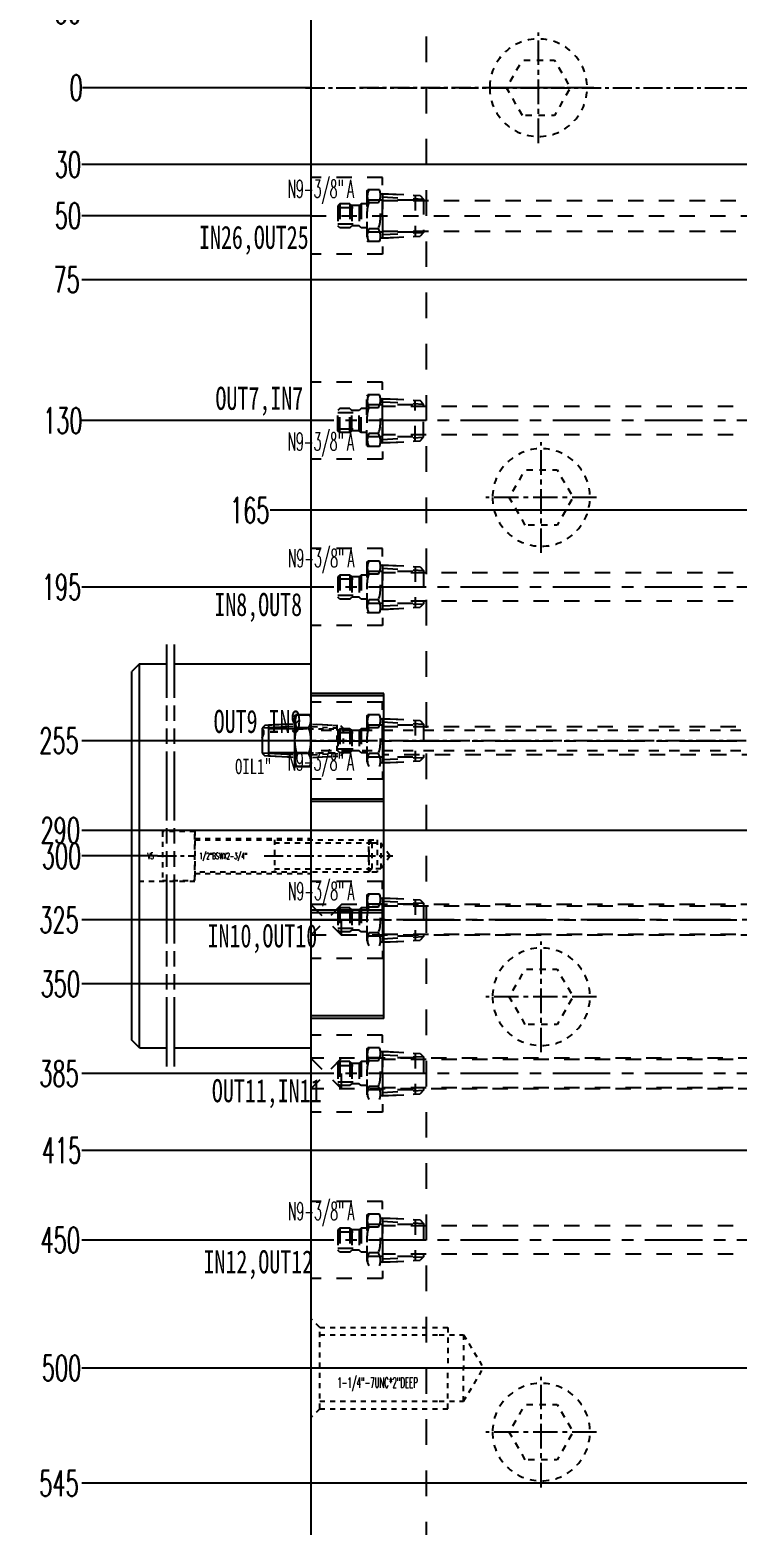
# Model space of a CAD drawing. Extents: x 14103 to 19353, y -3233 to 932.
# Drawn here: x 16545 to 16821, y -397 to 187 of the extents above; entities that cross this region are included whole.
import ezdxf

# ---------------------------------------------------------------- set-up
doc = ezdxf.new("R2010")
doc.units = 0
doc.header["$LTSCALE"] = 20
doc.header["$MEASUREMENT"] = 0
for name, pattern in [('CENTER', [0.6, 0.375, -0.075, 0.075, -0.075]), ('DASHED', [0.2, 0.1, -0.1]), ('HIDDEN', [0.2, 0.1, -0.1]), ('PHANTOM', [0.8, 0.45, -0.05, 0.1, -0.05, 0.1, -0.05])]:
    doc.linetypes.add(name, pattern=pattern)
doc.layers.get('DEFPOINTS').update_dxf_attribs({"linetype": 'CONTINUOUS'})
for name, color, linetype in [('CENTER', 1, 'CENTER'), ('CONTINUOUS', 7, 'CONTINUOUS'), ('DIM', 3, 'CONTINUOUS'), ('HIDDEN', 2, 'HIDDEN'), ('OIL', 7, 'CONTINUOUS'), ('SCREW', 7, 'CONTINUOUS'), ('WATER', 9, 'HIDDEN'), ('water-2', 7, 'CONTINUOUS')]:
    doc.layers.add(name, color=color, linetype=linetype)
doc.styles.add('lxy1', font='txt.shx', dxfattribs={"width": 0.5, "bigfont": 'bigfont.shx'})
doc.styles.add('lxy2', font='txt.shx', dxfattribs={"width": 0.6})
doc.styles.add('LXY4', font='simplex.shx', dxfattribs={"width": 0.7, "height": 6})
doc.styles.get("Standard").update_dxf_attribs({"font": 'txt.shx', "width": 0.5, "bigfont": 'hztxt.shx'})
doc.dimstyles.new('10', dxfattribs={"dimtxt": 10, "dimasz": 5, "dimexe": 2.5, "dimexo": 0, "dimgap": 1, "dimtad": 0, "dimdsep": 46, "dimtxsty": 'lxy2', "dimcen": -3, "dimclrd": 113, "dimclre": 113, "dimclrt": 3, "dimazin": 2, "dimtfac": 1, "dimtofl": 0, "dimtmove": 0, "dimatfit": 3, "dimfxl": 1, "dimtolj": 1, "dimtzin": 0, "dimarcsym": 0})

# ---------------------------------------------------------------- blocks, each defined once
blk = doc.blocks.new('*D97')
at = {"layer": 'DEFPOINTS', "color": 0}
for p in [(16564.92, 864.09), (16654.36, 864.09), (17204.36, 164.09)]:
    blk.add_point(p, dxfattribs=at)
at = {"layer": 'DIM', "color": 113, "lineweight": -2}
blk.add_line((16654.36, 864.09), (16564.92, 864.09), dxfattribs=at)
at = {"layer": 'DIM', "color": 3, "insert": (16556.92, 864.09), "char_height": 10, "attachment_point": 5, "style": 'lxy2'}
blk.add_mtext('\\A1;700', dxfattribs=at)
blk = doc.blocks.new('*D88')
at = {"layer": 'DEFPOINTS', "color": 0}
for p in [(16564.92, 709.09), (16854.36, 709.09), (17204.36, 164.09)]:
    blk.add_point(p, dxfattribs=at)
at = {"layer": 'DIM', "color": 113, "lineweight": -2}
blk.add_line((16854.36, 709.09), (16564.92, 709.09), dxfattribs=at)
at = {"layer": 'DIM', "color": 3, "insert": (16555.92, 709.09), "char_height": 10, "attachment_point": 5, "style": 'lxy2'}
blk.add_mtext('\\A1;545', dxfattribs=at)
blk = doc.blocks.new('*D260')
at = {"layer": 'DEFPOINTS', "color": 0}
for p in [(17204.36, 164.09), (16564.92, -90.91), (16654.36, -90.91)]:
    blk.add_point(p, dxfattribs=at)
at = {"layer": 'DIM', "color": 113, "lineweight": -2}
blk.add_line((16654.36, -90.91), (16564.92, -90.91), dxfattribs=at)
at = {"layer": 'DIM', "color": 3, "insert": (16555.92, -90.91), "char_height": 10, "attachment_point": 5, "style": 'lxy2'}
blk.add_mtext('\\A1;255', dxfattribs=at)
blk = doc.blocks.new('*D259')
at = {"layer": 'DEFPOINTS', "color": 0}
for p in [(17204.36, 164.09), (16564.92, -160.91), (16654.36, -160.91)]:
    blk.add_point(p, dxfattribs=at)
at = {"layer": 'DIM', "color": 113, "lineweight": -2}
blk.add_line((16654.36, -160.91), (16564.92, -160.91), dxfattribs=at)
at = {"layer": 'DIM', "color": 3, "insert": (16555.92, -160.91), "char_height": 10, "attachment_point": 5, "style": 'lxy2'}
blk.add_mtext('\\A1;325', dxfattribs=at)
blk = doc.blocks.new('*D258')
at = {"layer": 'DEFPOINTS', "color": 0}
for p in [(17204.36, 164.09), (16564.92, -135.91), (16594.36, -135.91)]:
    blk.add_point(p, dxfattribs=at)
at = {"layer": 'DIM', "color": 113, "lineweight": -2}
blk.add_line((16594.36, -135.91), (16564.92, -135.91), dxfattribs=at)
at = {"layer": 'DIM', "color": 3, "insert": (16556.92, -135.91), "char_height": 10, "attachment_point": 5, "style": 'lxy2'}
blk.add_mtext('\\A1;300', dxfattribs=at)
blk = doc.blocks.new('*D252')
at = {"layer": 'DEFPOINTS', "color": 0}
for p in [(17204.36, 164.09), (16564.92, -185.91), (16654.36, -185.91)]:
    blk.add_point(p, dxfattribs=at)
at = {"layer": 'DIM', "color": 113, "lineweight": -2}
blk.add_line((16654.36, -185.91), (16564.92, -185.91), dxfattribs=at)
at = {"layer": 'DIM', "color": 3, "insert": (16556.42, -185.91), "char_height": 10, "attachment_point": 5, "style": 'lxy2'}
blk.add_mtext('\\A1;350', dxfattribs=at)
blk = doc.blocks.new('*D251')
at = {"layer": 'DEFPOINTS', "color": 0}
for p in [(17204.36, 164.09), (16564.92, -125.91), (16924.36, -125.91)]:
    blk.add_point(p, dxfattribs=at)
at = {"layer": 'DIM', "color": 113, "lineweight": -2}
blk.add_line((16924.36, -125.91), (16564.92, -125.91), dxfattribs=at)
at = {"layer": 'DIM', "color": 3, "insert": (16556.42, -125.91), "char_height": 10, "attachment_point": 5, "style": 'lxy2'}
blk.add_mtext('\\A1;290', dxfattribs=at)
blk = doc.blocks.new('*D235')
at = {"layer": 'DEFPOINTS', "color": 0}
for p in [(17204.36, 164.09), (16564.92, -220.91), (16661.38, -220.91)]:
    blk.add_point(p, dxfattribs=at)
at = {"layer": 'DIM', "color": 113, "lineweight": -2}
blk.add_line((16661.38, -220.91), (16564.92, -220.91), dxfattribs=at)
at = {"layer": 'DIM', "color": 3, "insert": (16555.92, -220.91), "char_height": 10, "attachment_point": 5, "style": 'lxy2'}
blk.add_mtext('\\A1;385', dxfattribs=at)
blk = doc.blocks.new('*D232')
at = {"layer": 'DEFPOINTS', "color": 0}
for p in [(17204.36, 164.09), (16564.92, -250.91), (16877.93, -250.91)]:
    blk.add_point(p, dxfattribs=at)
at = {"layer": 'DIM', "color": 113, "lineweight": -2}
for p, q in [((16574.92, -250.91), (16564.92, -250.91)), ((16584.92, -250.91), (16574.92, -250.91)), ((16877.93, -250.91), (16584.92, -250.91))]:
    blk.add_line(p, q, dxfattribs=at)
at = {"layer": 'DIM', "color": 3, "insert": (16556.92, -250.91), "char_height": 10, "attachment_point": 5, "style": 'lxy2'}
blk.add_mtext('\\A1;415', dxfattribs=at)
blk = doc.blocks.new('*D238')
at = {"layer": 'DEFPOINTS', "color": 0, "linetype": 'Continuous'}
for p in [(17204.36, 164.09), (16699.36, -535.91), (16699.36, -553.81)]:
    blk.add_point(p, dxfattribs=at)
at = {"layer": 'OIL', "color": 113, "linetype": 'Continuous', "lineweight": -2}
blk.add_line((16699.36, -535.91), (16699.36, -553.81), dxfattribs=at)
at = {"layer": 'OIL', "color": 3, "linetype": 'Continuous', "insert": (16699.36, -562.31), "char_height": 10, "attachment_point": 5, "rotation": 90, "style": 'lxy2'}
blk.add_mtext('\\A1;505', dxfattribs=at)
blk = doc.blocks.new('*D237')
at = {"layer": 'DEFPOINTS', "color": 0, "linetype": 'Continuous'}
for p in [(17204.36, 164.09), (16654.36, -520.91), (16654.36, -553.81)]:
    blk.add_point(p, dxfattribs=at)
at = {"layer": 'OIL', "color": 113, "linetype": 'Continuous', "lineweight": -2}
blk.add_line((16654.36, -520.91), (16654.36, -553.81), dxfattribs=at)
at = {"layer": 'OIL', "color": 3, "linetype": 'Continuous', "insert": (16654.36, -562.31), "char_height": 10, "attachment_point": 5, "rotation": 90, "style": 'lxy2'}
blk.add_mtext('\\A1;550', dxfattribs=at)
blk = doc.blocks.new('*D234')
at = {"layer": 'DEFPOINTS', "color": 0}
for p in [(17204.36, 164.09), (16564.92, -285.91), (16661.38, -285.91)]:
    blk.add_point(p, dxfattribs=at)
at = {"layer": 'DIM', "color": 113, "lineweight": -2}
blk.add_line((16661.38, -285.91), (16564.92, -285.91), dxfattribs=at)
at = {"layer": 'DIM', "color": 3, "insert": (16556.42, -285.91), "char_height": 10, "attachment_point": 5, "style": 'lxy2'}
blk.add_mtext('\\A1;450', dxfattribs=at)
blk = doc.blocks.new('*D233')
at = {"layer": 'DEFPOINTS', "color": 0}
for p in [(17204.36, 164.09), (16564.92, -535.91), (16669.36, -535.91)]:
    blk.add_point(p, dxfattribs=at)
at = {"layer": 'DIM', "color": 113, "lineweight": -2}
blk.add_line((16669.36, -535.91), (16564.92, -535.91), dxfattribs=at)
at = {"layer": 'DIM', "color": 3, "insert": (16556.92, -535.91), "char_height": 10, "attachment_point": 5, "style": 'lxy2'}
blk.add_mtext('\\A1;700', dxfattribs=at)
blk = doc.blocks.new('*D229')
at = {"layer": 'DEFPOINTS', "color": 0}
for p in [(17204.36, 164.09), (16564.92, -335.91), (16899.36, -335.91)]:
    blk.add_point(p, dxfattribs=at)
at = {"layer": 'DIM', "color": 113, "lineweight": -2}
blk.add_line((16899.36, -335.91), (16564.92, -335.91), dxfattribs=at)
at = {"layer": 'DIM', "color": 3, "insert": (16556.92, -335.91), "char_height": 10, "attachment_point": 5, "style": 'lxy2'}
blk.add_mtext('\\A1;500', dxfattribs=at)
blk = doc.blocks.new('*D228')
at = {"layer": 'DEFPOINTS', "color": 0}
for p in [(17204.36, 164.09), (16564.92, -380.91), (16854.36, -380.91)]:
    blk.add_point(p, dxfattribs=at)
at = {"layer": 'DIM', "color": 113, "lineweight": -2}
blk.add_line((16854.36, -380.91), (16564.92, -380.91), dxfattribs=at)
at = {"layer": 'DIM', "color": 3, "insert": (16555.92, -380.91), "char_height": 10, "attachment_point": 5, "style": 'lxy2'}
blk.add_mtext('\\A1;545', dxfattribs=at)
blk = doc.blocks.new('AC_LXY_BLK12')
at = {"layer": 'SCREW', "color": 1, "linetype": 'CENTER'}
for p, q in [((0, 17), (0, -17)), ((17, 0), (-17, 0))]:
    blk.add_line(p, q, dxfattribs=at)
at = {"layer": 'SCREW', "color": 2, "linetype": 'HIDDEN', "flags": 128}
blk.add_lwpolyline([(-4.91, 8.5), (-9.81, 0), (-4.91, -8.5), (4.91, -8.5), (9.81, 0), (4.91, 8.5)], close=True, dxfattribs=at)
at = {"layer": 'SCREW', "color": 2, "linetype": 'HIDDEN'}
blk.add_circle((0, 0), 15, dxfattribs=at)
blk = doc.blocks.new('*D283')
at = {"layer": 'DEFPOINTS', "color": 0}
for p in [(16638.46, 329.09), (16877.93, 329.09), (17204.36, 164.09)]:
    blk.add_point(p, dxfattribs=at)
at = {"layer": 'DIM', "color": 113, "lineweight": -2}
blk.add_line((16877.93, 329.09), (16638.46, 329.09), dxfattribs=at)
at = {"layer": 'DIM', "color": 3, "insert": (16630.46, 329.09), "char_height": 10, "attachment_point": 5, "style": 'lxy2'}
blk.add_mtext('\\A1;165', dxfattribs=at)
blk = doc.blocks.new('*D101')
at = {"layer": 'DEFPOINTS', "color": 0}
for p in [(16564.92, 359.09), (16661.38, 359.09), (17204.36, 164.09)]:
    blk.add_point(p, dxfattribs=at)
at = {"layer": 'DIM', "color": 113, "lineweight": -2}
blk.add_line((16661.38, 359.09), (16564.92, 359.09), dxfattribs=at)
at = {"layer": 'DIM', "color": 3, "insert": (16556.92, 359.09), "char_height": 10, "attachment_point": 5, "style": 'lxy2'}
blk.add_mtext('\\A1;195', dxfattribs=at)
blk = doc.blocks.new('*D100')
at = {"layer": 'DEFPOINTS', "color": 0}
for p in [(16564.92, 419.09), (16654.36, 419.09), (17204.36, 164.09)]:
    blk.add_point(p, dxfattribs=at)
at = {"layer": 'DIM', "color": 113, "lineweight": -2}
blk.add_line((16654.36, 419.09), (16564.92, 419.09), dxfattribs=at)
at = {"layer": 'DIM', "color": 3, "insert": (16555.92, 419.09), "char_height": 10, "attachment_point": 5, "style": 'lxy2'}
blk.add_mtext('\\A1;255', dxfattribs=at)
blk = doc.blocks.new('*D99')
at = {"layer": 'DEFPOINTS', "color": 0}
for p in [(16564.92, 489.09), (16654.36, 489.09), (17204.36, 164.09)]:
    blk.add_point(p, dxfattribs=at)
at = {"layer": 'DIM', "color": 113, "lineweight": -2}
blk.add_line((16654.36, 489.09), (16564.92, 489.09), dxfattribs=at)
at = {"layer": 'DIM', "color": 3, "insert": (16555.92, 489.09), "char_height": 10, "attachment_point": 5, "style": 'lxy2'}
blk.add_mtext('\\A1;325', dxfattribs=at)
blk = doc.blocks.new('*D98')
at = {"layer": 'DEFPOINTS', "color": 0}
for p in [(16564.92, 549.09), (16661.38, 549.09), (17204.36, 164.09)]:
    blk.add_point(p, dxfattribs=at)
at = {"layer": 'DIM', "color": 113, "lineweight": -2}
blk.add_line((16661.38, 549.09), (16564.92, 549.09), dxfattribs=at)
at = {"layer": 'DIM', "color": 3, "insert": (16555.92, 549.09), "char_height": 10, "attachment_point": 5, "style": 'lxy2'}
blk.add_mtext('\\A1;385', dxfattribs=at)
blk = doc.blocks.new('*D96')
at = {"layer": 'DEFPOINTS', "color": 0}
for p in [(16564.92, 614.09), (16661.38, 614.09), (17204.36, 164.09)]:
    blk.add_point(p, dxfattribs=at)
at = {"layer": 'DIM', "color": 113, "lineweight": -2}
blk.add_line((16661.38, 614.09), (16564.92, 614.09), dxfattribs=at)
at = {"layer": 'DIM', "color": 3, "insert": (16556.42, 614.09), "char_height": 10, "attachment_point": 5, "style": 'lxy2'}
blk.add_mtext('\\A1;450', dxfattribs=at)
blk = doc.blocks.new('*D95')
at = {"layer": 'DEFPOINTS', "color": 0}
for p in [(16564.92, 464.09), (16596.36, 464.09), (17204.36, 164.09)]:
    blk.add_point(p, dxfattribs=at)
at = {"layer": 'DIM', "color": 113, "lineweight": -2}
blk.add_line((16596.36, 464.09), (16564.92, 464.09), dxfattribs=at)
at = {"layer": 'DIM', "color": 3, "insert": (16556.92, 464.09), "char_height": 10, "attachment_point": 5, "style": 'lxy2'}
blk.add_mtext('\\A1;300', dxfattribs=at)
blk = doc.blocks.new('*D94')
at = {"layer": 'DEFPOINTS', "color": 0}
for p in [(16564.92, 579.09), (16877.93, 579.09), (17204.36, 164.09)]:
    blk.add_point(p, dxfattribs=at)
at = {"layer": 'DIM', "color": 113, "lineweight": -2}
for p, q in [((16574.92, 579.09), (16564.92, 579.09)), ((16584.92, 579.09), (16574.92, 579.09)), ((16877.93, 579.09), (16584.92, 579.09))]:
    blk.add_line(p, q, dxfattribs=at)
at = {"layer": 'DIM', "color": 3, "insert": (16556.92, 579.09), "char_height": 10, "attachment_point": 5, "style": 'lxy2'}
blk.add_mtext('\\A1;415', dxfattribs=at)
blk = doc.blocks.new('*D89')
at = {"layer": 'DEFPOINTS', "color": 0}
for p in [(16564.92, 664.09), (16900.36, 664.09), (17204.36, 164.09)]:
    blk.add_point(p, dxfattribs=at)
at = {"layer": 'DIM', "color": 113, "lineweight": -2}
blk.add_line((16900.36, 664.09), (16564.92, 664.09), dxfattribs=at)
at = {"layer": 'DIM', "color": 3, "insert": (16556.92, 664.09), "char_height": 10, "attachment_point": 5, "style": 'lxy2'}
blk.add_mtext('\\A1;500', dxfattribs=at)
blk = doc.blocks.new('*D87')
at = {"layer": 'DEFPOINTS', "color": 0}
for p in [(16564.92, 454.09), (16924.36, 454.09), (17204.36, 164.09)]:
    blk.add_point(p, dxfattribs=at)
at = {"layer": 'DIM', "color": 113, "lineweight": -2}
blk.add_line((16924.36, 454.09), (16564.92, 454.09), dxfattribs=at)
at = {"layer": 'DIM', "color": 3, "insert": (16556.42, 454.09), "char_height": 10, "attachment_point": 5, "style": 'lxy2'}
blk.add_mtext('\\A1;290', dxfattribs=at)
blk = doc.blocks.new('*D263')
at = {"layer": 'DEFPOINTS', "color": 0}
for p in [(16565.17, 164.09), (16654.36, 164.09), (17204.36, 164.09)]:
    blk.add_point(p, dxfattribs=at)
at = {"layer": 'DIM', "color": 113, "lineweight": -2}
blk.add_line((16654.36, 164.09), (16565.17, 164.09), dxfattribs=at)
at = {"layer": 'DIM', "color": 3, "insert": (16562.67, 164.09), "char_height": 10, "attachment_point": 5, "style": 'lxy2'}
blk.add_mtext('\\A1;0', dxfattribs=at)
blk = doc.blocks.new('*D257')
at = {"layer": 'DEFPOINTS', "color": 0}
for p in [(17204.36, 164.09), (16564.92, 134.09), (16854.36, 134.09)]:
    blk.add_point(p, dxfattribs=at)
at = {"layer": 'DIM', "color": 113, "lineweight": -2}
blk.add_line((16854.36, 134.09), (16564.92, 134.09), dxfattribs=at)
at = {"layer": 'DIM', "color": 3, "insert": (16559.42, 134.09), "char_height": 10, "attachment_point": 5, "style": 'lxy2'}
blk.add_mtext('\\A1;30', dxfattribs=at)
blk = doc.blocks.new('*D256')
at = {"layer": 'DEFPOINTS', "color": 0}
for p in [(16564.92, 194.09), (16854.36, 194.09), (17204.36, 164.09)]:
    blk.add_point(p, dxfattribs=at)
at = {"layer": 'DIM', "color": 113, "lineweight": -2}
blk.add_line((16854.36, 194.09), (16564.92, 194.09), dxfattribs=at)
at = {"layer": 'DIM', "color": 3, "insert": (16559.42, 194.09), "char_height": 10, "attachment_point": 5, "style": 'lxy2'}
blk.add_mtext('\\A1;30', dxfattribs=at)
blk = doc.blocks.new('*D255')
at = {"layer": 'DEFPOINTS', "color": 0}
for p in [(17204.36, 164.09), (16564.92, 89.09), (16899.36, 89.09)]:
    blk.add_point(p, dxfattribs=at)
at = {"layer": 'DIM', "color": 113, "lineweight": -2}
blk.add_line((16899.36, 89.09), (16564.92, 89.09), dxfattribs=at)
at = {"layer": 'DIM', "color": 3, "insert": (16558.92, 89.09), "char_height": 10, "attachment_point": 5, "style": 'lxy2'}
blk.add_mtext('\\A1;75', dxfattribs=at)
blk = doc.blocks.new('*D254')
at = {"layer": 'DEFPOINTS', "color": 0}
for p in [(17204.36, 164.09), (16564.92, 114.09), (16654.36, 114.09)]:
    blk.add_point(p, dxfattribs=at)
at = {"layer": 'DIM', "color": 113, "lineweight": -2}
blk.add_line((16654.36, 114.09), (16564.92, 114.09), dxfattribs=at)
at = {"layer": 'DIM', "color": 3, "insert": (16559.42, 114.09), "char_height": 10, "attachment_point": 5, "style": 'lxy2'}
blk.add_mtext('\\A1;50', dxfattribs=at)
blk = doc.blocks.new('*D253')
at = {"layer": 'DEFPOINTS', "color": 0}
for p in [(16564.92, 214.09), (16654.36, 214.09), (17204.36, 164.09)]:
    blk.add_point(p, dxfattribs=at)
at = {"layer": 'DIM', "color": 113, "lineweight": -2}
blk.add_line((16654.36, 214.09), (16564.92, 214.09), dxfattribs=at)
at = {"layer": 'DIM', "color": 3, "insert": (16559.42, 214.09), "char_height": 10, "attachment_point": 5, "style": 'lxy2'}
blk.add_mtext('\\A1;50', dxfattribs=at)
blk = doc.blocks.new('*D102')
at = {"layer": 'DEFPOINTS', "color": 0}
for p in [(16564.92, 294.09), (16661.38, 294.09), (17204.36, 164.09)]:
    blk.add_point(p, dxfattribs=at)
at = {"layer": 'DIM', "color": 113, "lineweight": -2}
blk.add_line((16661.38, 294.09), (16564.92, 294.09), dxfattribs=at)
at = {"layer": 'DIM', "color": 3, "insert": (16557.42, 294.09), "char_height": 10, "attachment_point": 5, "style": 'lxy2'}
blk.add_mtext('\\A1;130', dxfattribs=at)
blk = doc.blocks.new('*D90')
at = {"layer": 'DEFPOINTS', "color": 0}
for p in [(16564.92, 239.09), (16899.36, 239.09), (17204.36, 164.09)]:
    blk.add_point(p, dxfattribs=at)
at = {"layer": 'DIM', "color": 113, "lineweight": -2}
blk.add_line((16899.36, 239.09), (16564.92, 239.09), dxfattribs=at)
at = {"layer": 'DIM', "color": 3, "insert": (16558.92, 239.09), "char_height": 10, "attachment_point": 5, "style": 'lxy2'}
blk.add_mtext('\\A1;75', dxfattribs=at)
blk = doc.blocks.new('*D284')
at = {"layer": 'DEFPOINTS', "color": 0}
for p in [(17204.36, 164.09), (16638.46, -0.91), (16877.93, -0.91)]:
    blk.add_point(p, dxfattribs=at)
at = {"layer": 'DIM', "color": 113, "lineweight": -2}
blk.add_line((16877.93, -0.91), (16638.46, -0.91), dxfattribs=at)
at = {"layer": 'DIM', "color": 3, "insert": (16630.46, -0.91), "char_height": 10, "attachment_point": 5, "style": 'lxy2'}
blk.add_mtext('\\A1;165', dxfattribs=at)
blk = doc.blocks.new('*D262')
at = {"layer": 'DEFPOINTS', "color": 0}
for p in [(17204.36, 164.09), (16564.92, 34.09), (16661.38, 34.09)]:
    blk.add_point(p, dxfattribs=at)
at = {"layer": 'DIM', "color": 113, "lineweight": -2}
blk.add_line((16661.38, 34.09), (16564.92, 34.09), dxfattribs=at)
at = {"layer": 'DIM', "color": 3, "insert": (16557.42, 34.09), "char_height": 10, "attachment_point": 5, "style": 'lxy2'}
blk.add_mtext('\\A1;130', dxfattribs=at)
blk = doc.blocks.new('*D261')
at = {"layer": 'DEFPOINTS', "color": 0}
for p in [(17204.36, 164.09), (16564.92, -30.91), (16661.38, -30.91)]:
    blk.add_point(p, dxfattribs=at)
at = {"layer": 'DIM', "color": 113, "lineweight": -2}
blk.add_line((16661.38, -30.91), (16564.92, -30.91), dxfattribs=at)
at = {"layer": 'DIM', "color": 3, "insert": (16556.92, -30.91), "char_height": 10, "attachment_point": 5, "style": 'lxy2'}
blk.add_mtext('\\A1;195', dxfattribs=at)

msp = doc.modelspace()

# ---------------------------------------------------------------- linework, layer by layer
at = {"layer": 'CENTER'}
for p, q in [((16652.296, 164.09), (17756.429, 164.09)), ((16764.87, 164.09), (16673.029, 164.09))]:
    msp.add_line(p, q, dxfattribs=at)
at = {"layer": 'CONTINUOUS'}
for p, q in [((16654.363, 864.09), (16654.363, -520.91)), ((16587.363, -60.91), (16584.363, -63.91)), ((16584.363, -207.91), (16584.363, -63.91)), ((16587.363, -60.91), (16598.041, -60.91)), ((16587.363, -210.91), (16587.363, -60.91)), ((16601.041, -60.91), (16654.363, -60.91)), ((16682.813, -72.41), (16654.363, -72.41)), ((16682.813, -73.41), (16654.363, -73.41)), ((16682.813, -199.41), (16682.813, -72.41)), ((16682.813, -113.685), (16654.363, -113.685)), ((16682.813, -114.685), (16654.363, -114.685)), ((16682.813, -157.135), (16654.363, -157.135)), ((16682.813, -158.135), (16654.363, -158.135)), ((16682.813, -198.41), (16654.363, -198.41)), ((16682.813, -199.41), (16654.363, -199.41)), ((16587.363, -210.91), (16584.363, -207.91)), ((16587.363, -210.91), (16598.041, -210.91)), ((16601.041, -210.91), (16654.363, -210.91))]:
    msp.add_line(p, q, dxfattribs=at)
at = {"layer": 'CONTINUOUS', "color": 2, "linetype": 'PHANTOM', "ltscale": 3}
for p, q in [((16598.041, -218.103), (16598.041, -53.399)), ((16601.041, -218.103), (16601.041, -53.399))]:
    msp.add_line(p, q, dxfattribs=at)
at = {"layer": 'HIDDEN', "ltscale": 5}
msp.add_line((16699.363, 864.09), (16699.363, -535.91), dxfattribs=at)
at = {"layer": 'OIL', "color": 4, "linetype": 'ByBlock'}
for p, q in [((16647.974, -81.225), (16648.37, -80.828)), ((16647.974, -81.225), (16647.974, -100.595)), ((16653.966, -80.828), (16648.37, -80.828)), ((16648.37, -80.828), (16653.966, -80.828)), ((16654.363, -81.225), (16653.966, -80.828)), ((16654.363, -81.225), (16654.363, -100.595)), ((16636.377, -84.986), (16635.378, -86.038)), ((16647.431, -85.408), (16635.378, -86.04)), ((16635.378, -86.038), (16635.378, -95.781)), ((16647.378, -84.409), (16636.377, -84.986)), ((16645.588, -84.48), (16637.853, -84.886)), ((16637.853, -84.886), (16637.853, -96.934)), ((16653.019, -86.214), (16637.853, -86.214)), ((16653.569, -85.869), (16648.767, -85.869)), ((16647.431, -96.411), (16635.378, -95.78)), ((16635.378, -95.781), (16636.377, -96.833)), ((16647.378, -97.41), (16636.377, -96.833)), ((16653.019, -95.606), (16637.853, -95.606)), ((16645.588, -97.339), (16637.853, -96.934)), ((16653.569, -95.951), (16648.767, -95.951)), ((16647.974, -100.595), (16648.37, -100.992)), ((16653.966, -100.992), (16648.37, -100.992)), ((16648.37, -100.992), (16653.966, -100.992)), ((16654.363, -100.595), (16653.966, -100.992))]:
    msp.add_line(p, q, dxfattribs=at)
at = {"layer": 'OIL', "color": 4, "linetype": 'DASHED'}
for p, q in [((16649.317, -86.214), (16664.483, -86.214)), ((16654.906, -85.408), (16666.958, -86.04)), ((16654.958, -84.409), (16665.959, -84.986)), ((16656.749, -84.48), (16664.483, -84.886)), ((16664.483, -84.886), (16664.483, -96.934)), ((16665.959, -84.986), (16666.958, -86.038)), ((16666.958, -86.038), (16666.958, -95.781)), ((16649.317, -95.606), (16664.483, -95.606)), ((16654.906, -96.411), (16666.958, -95.78)), ((16654.958, -97.41), (16665.959, -96.833)), ((16656.749, -97.339), (16664.483, -96.934)), ((16666.958, -95.781), (16665.959, -96.833))]:
    msp.add_line(p, q, dxfattribs=at)
at = {"layer": 'OIL', "color": 4, "linetype": 'DASHED', "ltscale": 2}
for p, q in [((17062.363, -86.91), (16654.363, -86.91)), ((17062.363, -94.91), (16654.363, -94.91))]:
    msp.add_line(p, q, dxfattribs=at)
at = {"layer": 'OIL', "color": 1, "linetype": 'CENTER'}
msp.add_line((17064.442, -90.91), (16626.363, -90.91), dxfattribs=at)
at = {"layer": 'OIL', "color": 4, "linetype": 'ByBlock'}
for centre, radius, start, end in [((16653.838, -83.348), 5.663, 153.569873, 206.430127), ((16648.679, -82.948), 5.696, 329.14697, 21.849855), ((16664.378, -90.91), 16.404, 162.103449, 197.896551), ((16637.958, -90.91), 16.404, 342.103449, 17.896551), ((16653.838, -98.471), 5.663, 153.569873, 206.430127), ((16648.679, -98.872), 5.696, 338.150145, 30.85303)]:
    msp.add_arc(centre, radius, start, end, dxfattribs=at)
at = {"layer": 'SCREW', "color": 2, "linetype": 'HIDDEN'}
for p, q in [((16609.063, -129.06), (16654.363, -129.06)), ((16640.113, -129.56), (16640.113, -142.26)), ((16640.113, -130.83), (16678.213, -130.83)), ((16676.943, -129.56), (16676.943, -142.26)), ((16681.713, -130.83), (16681.713, -140.99)), ((16609.063, -142.76), (16654.363, -142.76)), ((16640.113, -140.99), (16678.213, -140.99)), ((16657.863, -320.034), (16654.363, -316.534)), ((16657.863, -351.784), (16657.863, -320.034)), ((16657.863, -322.934), (16704.466, -322.934)), ((16714.053, -322.934), (16714.053, -335.909)), ((16714.053, -348.884), (16714.053, -335.909)), ((16657.863, -348.884), (16704.466, -348.884)), ((16657.863, -351.784), (16654.363, -355.284))]:
    msp.add_line(p, q, dxfattribs=at)
at = {"layer": 'SCREW', "color": 1, "linetype": 'CENTER'}
for p, q in [((16594.363, -135.91), (16609.063, -135.91)), ((16636.063, -135.91), (16686.379, -135.91)), ((16725.316, -335.909), (16648.029, -335.909))]:
    msp.add_line(p, q, dxfattribs=at)
at = {"layer": 'SCREW', "color": 2, "linetype": 'HIDDEN'}
for points in [[(16587.363, -125.885), (16609.063, -125.885), (16609.063, -145.935), (16587.363, -145.935)], [(16609.063, -126.385), (16596.363, -126.385), (16596.363, -145.435), (16609.063, -145.435), (16609.063, -126.385)], [(16609.063, -129.56), (16676.943, -129.56), (16678.213, -130.83), (16678.213, -140.99), (16676.943, -142.26), (16609.063, -142.26)], [(16676.943, -129.56), (16680.213, -129.56), (16680.213, -142.26), (16676.943, -142.26), (16676.943, -129.56)], [(16678.213, -130.83), (16681.713, -130.83), (16685.379, -135.91), (16681.713, -140.99), (16678.213, -140.99)], [(16657.858, -320.029), (16707.863, -320.029), (16707.863, -335.909)], [(16704.466, -322.934), (16714.053, -322.934), (16721.772, -335.909)], [(16657.858, -351.789), (16707.863, -351.789), (16707.863, -335.909)], [(16704.466, -348.884), (16714.053, -348.884), (16721.772, -335.909)]]:
    msp.add_lwpolyline(points, dxfattribs=at)
at = {"layer": 'WATER', "color": 11, "linetype": 'HIDDEN', "ltscale": 3}
for p, q in [((16682.363, 49.09), (16654.363, 49.09)), ((16682.363, 34.09), (16682.363, 49.09)), ((16676.196, 43.775), (16676.593, 44.172)), ((16676.196, 24.405), (16676.196, 43.775)), ((16681.172, 44.172), (16676.593, 44.172)), ((16681.548, 42.663), (16684.75, 42.663)), ((16682.293, 41.426), (16698.363, 40.584)), ((16682.363, 42.757), (16697.031, 41.989)), ((16682.363, 25.518), (16682.363, 42.663)), ((16684.75, 42.663), (16695.063, 42.122)), ((16695.063, 26.058), (16695.063, 42.122)), ((16698.363, 40.585), (16697.031, 41.989)), ((16665.663, 38.789), (16664.9, 38.026)), ((16664.9, 30.154), (16664.9, 38.026)), ((16665.663, 29.391), (16665.663, 38.789)), ((16669.626, 38.789), (16665.663, 38.789)), ((16669.626, 29.391), (16669.626, 38.789)), ((16669.626, 38.789), (16670.389, 38.026)), ((16673.272, 38.053), (16670.389, 38.053)), ((16670.389, 30.154), (16670.389, 38.026)), ((16674.035, 38.789), (16673.272, 38.026)), ((16673.272, 30.154), (16673.272, 38.026)), ((16674.035, 29.391), (16674.035, 38.789)), ((16676.196, 38.789), (16674.035, 38.789)), ((16676.196, 40.351), (16695.063, 40.351)), ((16680.775, 39.131), (16676.99, 39.131)), ((16698.363, 27.595), (16698.363, 40.585)), ((16665.663, 29.391), (16664.9, 30.154)), ((16669.626, 29.391), (16665.663, 29.391)), ((16669.626, 29.391), (16670.389, 30.154)), ((16673.272, 30.128), (16670.389, 30.128)), ((16674.035, 29.391), (16673.272, 30.154)), ((16676.196, 29.391), (16674.035, 29.391)), ((16682.363, 34.09), (16682.363, 19.09)), ((16676.196, 27.829), (16695.063, 27.829)), ((16676.196, 24.405), (16676.593, 24.008)), ((16681.172, 24.008), (16676.593, 24.008)), ((16680.775, 29.049), (16676.99, 29.049)), ((16681.548, 25.518), (16684.75, 25.518)), ((16682.293, 26.755), (16698.363, 27.597)), ((16682.363, 25.423), (16697.031, 26.192)), ((16684.75, 25.518), (16695.063, 26.058)), ((16697.031, 26.192), (16698.363, 27.595)), ((16682.363, 19.09), (16654.363, 19.09)), ((16682.363, -75.91), (16654.363, -75.91)), ((16682.363, -75.91), (16654.363, -75.91)), ((16676.196, -81.225), (16676.593, -80.828)), ((16676.196, -81.225), (16676.196, -100.595)), ((16681.172, -80.828), (16676.593, -80.828)), ((16682.363, -90.91), (16682.363, -75.91)), ((16665.663, -86.211), (16664.9, -86.974)), ((16664.9, -86.974), (16664.9, -94.846)), ((16669.626, -86.211), (16665.663, -86.211)), ((16665.663, -86.211), (16665.663, -95.609)), ((16669.626, -86.211), (16670.389, -86.974)), ((16669.626, -86.211), (16669.626, -95.609)), ((16673.272, -86.947), (16670.389, -86.947)), ((16670.389, -86.974), (16670.389, -94.846)), ((16674.035, -86.211), (16673.272, -86.974)), ((16673.272, -86.974), (16673.272, -94.846)), ((16676.196, -86.211), (16674.035, -86.211)), ((16674.035, -86.211), (16674.035, -95.609)), ((16676.196, -84.649), (16695.063, -84.649)), ((16680.775, -85.869), (16676.99, -85.869)), ((16681.548, -82.337), (16684.75, -82.337)), ((16682.293, -83.574), (16698.363, -84.416)), ((16682.363, -82.243), (16697.031, -83.011)), ((16682.363, -82.337), (16682.363, -99.482)), ((16684.75, -82.337), (16695.063, -82.878)), ((16695.063, -82.878), (16695.063, -98.942)), ((16697.031, -83.011), (16698.363, -84.415)), ((16698.363, -84.415), (16698.363, -97.405)), ((16682.363, -90.91), (16682.363, -105.91)), ((16665.663, -95.609), (16664.9, -94.846)), ((16669.626, -95.609), (16665.663, -95.609)), ((16669.626, -95.609), (16670.389, -94.846)), ((16673.272, -94.872), (16670.389, -94.872)), ((16674.035, -95.609), (16673.272, -94.846)), ((16676.196, -95.609), (16674.035, -95.609)), ((16676.196, -97.171), (16695.063, -97.171)), ((16680.775, -95.951), (16676.99, -95.951)), ((16682.293, -98.245), (16698.363, -97.403)), ((16682.363, -99.577), (16697.031, -98.808)), ((16684.75, -99.482), (16695.063, -98.942)), ((16698.363, -97.405), (16697.031, -98.808)), ((16681.548, -99.482), (16684.75, -99.482)), ((16682.363, -105.91), (16654.363, -105.91)), ((16682.363, -205.91), (16654.363, -205.91)), ((16682.363, -220.91), (16682.363, -205.91)), ((16676.196, -211.225), (16676.593, -210.828)), ((16676.196, -211.225), (16676.196, -230.595)), ((16676.196, -214.649), (16695.063, -214.649)), ((16681.172, -210.828), (16676.593, -210.828)), ((16680.775, -215.869), (16676.99, -215.869)), ((16681.548, -212.337), (16684.75, -212.337)), ((16682.293, -213.574), (16698.363, -214.416)), ((16682.363, -212.243), (16697.031, -213.011)), ((16682.363, -212.337), (16682.363, -229.482)), ((16684.75, -212.337), (16695.063, -212.878)), ((16695.063, -212.878), (16695.063, -228.942)), ((16697.031, -213.011), (16698.363, -214.415)), ((16698.363, -214.415), (16698.363, -227.405)), ((16665.663, -216.211), (16664.9, -216.974)), ((16664.9, -216.974), (16664.9, -224.846)), ((16669.626, -216.211), (16665.663, -216.211)), ((16665.663, -216.211), (16665.663, -225.609)), ((16669.626, -216.211), (16670.389, -216.974)), ((16669.626, -216.211), (16669.626, -225.609)), ((16673.272, -216.947), (16670.389, -216.947)), ((16670.389, -216.974), (16670.389, -224.846)), ((16674.035, -216.211), (16673.272, -216.974)), ((16673.272, -216.974), (16673.272, -224.846)), ((16676.196, -216.211), (16674.035, -216.211)), ((16674.035, -216.211), (16674.035, -225.609)), ((16682.363, -220.91), (16682.363, -235.91)), ((16665.663, -225.609), (16664.9, -224.846)), ((16669.626, -225.609), (16665.663, -225.609)), ((16669.626, -225.609), (16670.389, -224.846)), ((16673.272, -224.872), (16670.389, -224.872)), ((16674.035, -225.609), (16673.272, -224.846)), ((16676.196, -225.609), (16674.035, -225.609)), ((16676.196, -227.171), (16695.063, -227.171)), ((16680.775, -225.951), (16676.99, -225.951)), ((16682.293, -228.245), (16698.363, -227.403)), ((16698.363, -227.405), (16697.031, -228.808)), ((16681.548, -229.482), (16684.75, -229.482)), ((16682.363, -229.577), (16697.031, -228.808)), ((16684.75, -229.482), (16695.063, -228.942)), ((16682.363, -235.91), (16654.363, -235.91))]:
    msp.add_line(p, q, dxfattribs=at)
at = {"layer": 'WATER', "linetype": 'HIDDEN', "ltscale": 3}
for p, q in [((16879.363, 39.65), (16682.363, 39.65)), ((16879.363, 28.53), (16682.363, 28.53)), ((16879.363, -25.35), (16682.363, -25.35)), ((16879.363, -36.47), (16682.363, -36.47)), ((16682.363, -85.35), (16998.697, -85.35)), ((16864.788, -96.47), (16682.363, -96.47)), ((16682.363, -155.35), (16996.046, -155.35)), ((16682.363, -166.47), (16998.697, -166.47)), ((16879.363, -215.35), (16682.363, -215.35)), ((16879.363, -226.47), (16682.363, -226.47)), ((16879.363, -280.35), (16682.363, -280.35)), ((16879.363, -291.47), (16682.363, -291.47))]:
    msp.add_line(p, q, dxfattribs=at)
at = {"layer": 'WATER', "color": 1, "linetype": 'CENTER', "ltscale": 3}
for p, q in [((16879.363, 34.09), (16661.377, 34.09)), ((16879.363, -30.91), (16661.377, -30.91)), ((16654.363, -90.91), (16998.697, -90.91)), ((16654.363, -160.91), (16998.697, -160.91)), ((16879.363, -220.91), (16661.377, -220.91)), ((16879.363, -285.91), (16661.377, -285.91))]:
    msp.add_line(p, q, dxfattribs=at)
at = {"layer": 'WATER', "color": 114, "linetype": 'HIDDEN', "ltscale": 3}
for p, q in [((16682.363, -15.91), (16654.363, -15.91)), ((16682.363, -30.91), (16682.363, -15.91)), ((16676.196, -21.225), (16676.593, -20.828)), ((16676.196, -21.225), (16676.196, -40.595)), ((16681.172, -20.828), (16676.593, -20.828)), ((16681.548, -22.337), (16684.75, -22.337)), ((16682.363, -22.243), (16697.031, -23.011)), ((16682.363, -22.337), (16682.363, -39.482)), ((16684.75, -22.337), (16695.063, -22.878)), ((16695.063, -22.878), (16695.063, -38.942)), ((16697.031, -23.011), (16698.363, -24.415)), ((16665.663, -26.211), (16664.9, -26.974)), ((16664.9, -26.974), (16664.9, -34.846)), ((16669.626, -26.211), (16665.663, -26.211)), ((16665.663, -26.211), (16665.663, -35.609)), ((16669.626, -26.211), (16670.389, -26.974)), ((16669.626, -26.211), (16669.626, -35.609)), ((16673.272, -26.947), (16670.389, -26.947)), ((16670.389, -26.974), (16670.389, -34.846)), ((16674.035, -26.211), (16673.272, -26.974)), ((16673.272, -26.974), (16673.272, -34.846)), ((16676.196, -26.211), (16674.035, -26.211)), ((16674.035, -26.211), (16674.035, -35.609)), ((16676.196, -24.649), (16695.063, -24.649)), ((16680.775, -25.869), (16676.99, -25.869)), ((16682.293, -23.574), (16698.363, -24.416)), ((16698.363, -24.415), (16698.363, -37.405)), ((16665.663, -35.609), (16664.9, -34.846)), ((16669.626, -35.609), (16670.389, -34.846)), ((16673.272, -34.872), (16670.389, -34.872)), ((16674.035, -35.609), (16673.272, -34.846)), ((16682.363, -30.91), (16682.363, -45.91)), ((16669.626, -35.609), (16665.663, -35.609)), ((16676.196, -35.609), (16674.035, -35.609)), ((16676.196, -37.171), (16695.063, -37.171)), ((16676.196, -40.595), (16676.593, -40.992)), ((16680.775, -35.951), (16676.99, -35.951)), ((16681.548, -39.482), (16684.75, -39.482)), ((16682.293, -38.245), (16698.363, -37.403)), ((16682.363, -39.577), (16697.031, -38.808)), ((16684.75, -39.482), (16695.063, -38.942)), ((16698.363, -37.405), (16697.031, -38.808)), ((16682.363, -45.91), (16654.363, -45.91)), ((16681.172, -40.992), (16676.593, -40.992)), ((16682.363, -145.91), (16654.363, -145.91)), ((16682.363, -145.91), (16654.363, -145.91)), ((16682.363, -160.91), (16682.363, -145.91)), ((16676.196, -151.225), (16676.593, -150.828)), ((16676.196, -151.225), (16676.196, -170.595)), ((16681.172, -150.828), (16676.593, -150.828)), ((16665.663, -156.211), (16664.9, -156.974)), ((16664.9, -156.974), (16664.9, -164.846)), ((16665.663, -156.211), (16665.663, -165.609)), ((16669.626, -156.211), (16665.663, -156.211)), ((16669.626, -156.211), (16669.626, -165.609)), ((16669.626, -156.211), (16670.389, -156.974)), ((16673.272, -156.947), (16670.389, -156.947)), ((16670.389, -156.974), (16670.389, -164.846)), ((16674.035, -156.211), (16673.272, -156.974)), ((16673.272, -156.974), (16673.272, -164.846)), ((16674.035, -156.211), (16674.035, -165.609)), ((16676.196, -156.211), (16674.035, -156.211)), ((16676.196, -154.649), (16695.063, -154.649)), ((16680.775, -155.869), (16676.99, -155.869)), ((16681.548, -152.337), (16684.75, -152.337)), ((16682.293, -153.574), (16698.363, -154.416)), ((16682.363, -152.243), (16697.031, -153.011)), ((16682.363, -152.337), (16682.363, -169.482)), ((16684.75, -152.337), (16695.063, -152.878)), ((16695.063, -152.878), (16695.063, -168.942)), ((16697.031, -153.011), (16698.363, -154.415)), ((16698.363, -154.415), (16698.363, -167.405)), ((16682.363, -160.91), (16682.363, -175.91)), ((16665.663, -165.609), (16664.9, -164.846)), ((16669.626, -165.609), (16665.663, -165.609)), ((16669.626, -165.609), (16670.389, -164.846)), ((16673.272, -164.872), (16670.389, -164.872)), ((16674.035, -165.609), (16673.272, -164.846)), ((16676.196, -165.609), (16674.035, -165.609)), ((16676.196, -167.171), (16695.063, -167.171)), ((16680.775, -165.951), (16676.99, -165.951)), ((16682.293, -168.245), (16698.363, -167.403)), ((16682.363, -169.577), (16697.031, -168.808)), ((16684.75, -169.482), (16695.063, -168.942)), ((16698.363, -167.405), (16697.031, -168.808)), ((16681.548, -169.482), (16684.75, -169.482)), ((16682.363, -175.91), (16654.363, -175.91)), ((16682.363, -270.91), (16654.363, -270.91)), ((16682.363, -285.91), (16682.363, -270.91)), ((16676.196, -276.225), (16676.593, -275.828)), ((16676.196, -276.225), (16676.196, -295.595)), ((16676.196, -279.649), (16695.063, -279.649)), ((16681.172, -275.828), (16676.593, -275.828)), ((16681.548, -277.337), (16684.75, -277.337)), ((16682.293, -278.574), (16698.363, -279.416)), ((16682.363, -277.243), (16697.031, -278.011)), ((16682.363, -277.337), (16682.363, -294.482)), ((16684.75, -277.337), (16695.063, -277.878)), ((16695.063, -277.878), (16695.063, -293.942)), ((16697.031, -278.011), (16698.363, -279.415)), ((16698.363, -279.415), (16698.363, -292.405)), ((16665.663, -281.211), (16664.9, -281.974)), ((16664.9, -281.974), (16664.9, -289.846)), ((16669.626, -281.211), (16665.663, -281.211)), ((16665.663, -281.211), (16665.663, -290.609)), ((16669.626, -281.211), (16670.389, -281.974)), ((16669.626, -281.211), (16669.626, -290.609)), ((16673.272, -281.947), (16670.389, -281.947)), ((16670.389, -281.974), (16670.389, -289.846)), ((16674.035, -281.211), (16673.272, -281.974)), ((16673.272, -281.974), (16673.272, -289.846)), ((16676.196, -281.211), (16674.035, -281.211)), ((16674.035, -281.211), (16674.035, -290.609)), ((16680.775, -280.869), (16676.99, -280.869)), ((16682.363, -285.91), (16682.363, -300.91)), ((16665.663, -290.609), (16664.9, -289.846)), ((16669.626, -290.609), (16665.663, -290.609)), ((16669.626, -290.609), (16670.389, -289.846)), ((16673.272, -289.872), (16670.389, -289.872)), ((16674.035, -290.609), (16673.272, -289.846)), ((16676.196, -290.609), (16674.035, -290.609)), ((16680.775, -290.951), (16676.99, -290.951)), ((16676.196, -292.171), (16695.063, -292.171)), ((16681.548, -294.482), (16684.75, -294.482)), ((16682.293, -293.245), (16698.363, -292.403)), ((16682.363, -294.577), (16697.031, -293.808)), ((16684.75, -294.482), (16695.063, -293.942)), ((16698.363, -292.405), (16697.031, -293.808)), ((16682.363, -300.91), (16654.363, -300.91))]:
    msp.add_line(p, q, dxfattribs=at)
at = {"layer": 'WATER', "color": 11, "linetype": 'HIDDEN', "ltscale": 3}
for points in [[(16664.9, 37.265), (16676.196, 37.265)], [(16664.9, 30.915), (16676.196, 30.915)], [(16664.9, -87.735), (16676.196, -87.735)], [(16664.9, -94.085), (16676.196, -94.085)], [(16664.9, -217.735), (16676.196, -217.735)], [(16664.9, -224.085), (16676.196, -224.085)]]:
    msp.add_lwpolyline(points, dxfattribs=at)
at = {"layer": 'WATER', "color": 114, "linetype": 'HIDDEN', "ltscale": 3}
for points in [[(16664.9, -27.735), (16676.196, -27.735)], [(16664.9, -34.085), (16676.196, -34.085)], [(16664.9, -157.735), (16676.196, -157.735)], [(16664.9, -164.085), (16676.196, -164.085)], [(16664.9, -282.735), (16676.196, -282.735)], [(16664.9, -289.085), (16676.196, -289.085)]]:
    msp.add_lwpolyline(points, dxfattribs=at)
at = {"layer": 'WATER', "color": 11, "linetype": 'HIDDEN', "ltscale": 3}
for centre, radius, start, end in [((16682.061, 41.652), 5.663, 153.569873, 206.430127), ((16675.885, 42.052), 5.696, 329.14697, 21.849855), ((16692.6, 34.09), 16.404, 162.103449, 197.896551), ((16665.165, 34.09), 16.404, 342.103449, 17.896551), ((16682.061, 26.529), 5.663, 153.569873, 206.430127), ((16675.885, 26.128), 5.696, 338.150145, 30.85303), ((16682.061, -83.348), 5.663, 153.569873, 206.430127), ((16675.885, -82.948), 5.696, 329.14697, 21.849855), ((16692.6, -90.91), 16.404, 162.103449, 197.896551), ((16665.165, -90.91), 16.404, 342.103449, 17.896551), ((16682.061, -98.471), 5.663, 153.569873, 206.430127), ((16675.885, -98.872), 5.696, 338.150145, 30.85303), ((16692.6, -220.91), 16.404, 162.103449, 197.896551), ((16682.061, -213.348), 5.663, 153.569873, 206.430127), ((16675.885, -212.948), 5.696, 329.14697, 21.849855), ((16665.165, -220.91), 16.404, 342.103449, 17.896551), ((16682.061, -228.471), 5.663, 153.569873, 206.430127), ((16675.885, -228.872), 5.696, 338.150145, 30.85303)]:
    msp.add_arc(centre, radius, start, end, dxfattribs=at)
at = {"layer": 'WATER', "color": 114, "linetype": 'HIDDEN', "ltscale": 3}
for centre, radius, start, end in [((16682.061, -23.348), 5.663, 153.569873, 206.430127), ((16675.885, -22.948), 5.696, 329.14697, 21.849855), ((16692.6, -30.91), 16.404, 162.103449, 197.896551), ((16665.165, -30.91), 16.404, 342.103449, 17.896551), ((16682.061, -38.471), 5.663, 153.569873, 206.430127), ((16675.885, -38.872), 5.696, 338.150145, 30.85303), ((16682.061, -153.348), 5.663, 153.569873, 206.430127), ((16675.885, -152.948), 5.696, 329.14697, 21.849855), ((16692.6, -160.91), 16.404, 162.103449, 197.896551), ((16665.165, -160.91), 16.404, 342.103449, 17.896551), ((16682.061, -168.471), 5.663, 153.569873, 206.430127), ((16675.885, -168.872), 5.696, 338.150145, 30.85303), ((16682.061, -278.348), 5.663, 153.569873, 206.430127), ((16675.885, -277.948), 5.696, 329.14697, 21.849855), ((16692.6, -285.91), 16.404, 162.103449, 197.896551), ((16665.165, -285.91), 16.404, 342.103449, 17.896551), ((16682.061, -293.471), 5.663, 153.569873, 206.430127), ((16675.885, -293.872), 5.696, 338.150145, 30.85303)]:
    msp.add_arc(centre, radius, start, end, dxfattribs=at)
at = {"layer": 'water-2', "color": 11, "linetype": 'HIDDEN', "ltscale": 3}
for p, q in [((16682.363, 129.091), (16654.363, 129.091)), ((16682.363, 114.091), (16682.363, 129.091)), ((16676.196, 123.776), (16676.593, 124.173)), ((16676.196, 123.776), (16676.196, 104.405)), ((16681.172, 124.173), (16676.593, 124.173)), ((16681.548, 122.663), (16684.75, 122.663)), ((16682.363, 122.758), (16697.031, 121.989)), ((16682.363, 122.663), (16682.363, 105.518)), ((16684.75, 122.663), (16695.063, 122.123)), ((16665.663, 118.79), (16664.9, 118.027)), ((16664.9, 118.027), (16664.9, 110.154)), ((16665.663, 118.79), (16665.663, 109.392)), ((16669.626, 118.79), (16665.663, 118.79)), ((16669.626, 118.79), (16669.626, 109.392)), ((16669.626, 118.79), (16670.389, 118.027)), ((16673.272, 118.053), (16670.389, 118.053)), ((16670.389, 118.027), (16670.389, 110.154)), ((16674.035, 118.79), (16673.272, 118.027)), ((16673.272, 118.027), (16673.272, 110.154)), ((16674.035, 118.79), (16674.035, 109.392)), ((16676.196, 118.79), (16674.035, 118.79)), ((16676.196, 120.352), (16695.063, 120.352)), ((16680.775, 119.132), (16676.99, 119.132)), ((16682.293, 121.426), (16698.363, 120.584)), ((16682.363, 120.091), (17020.363, 120.091)), ((16695.063, 122.123), (16695.063, 106.059)), ((16697.031, 121.989), (16698.363, 120.586)), ((16698.363, 120.586), (16698.363, 107.595)), ((16654.363, 114.091), (17014.363, 114.091)), ((16682.363, 114.091), (16682.363, 99.091)), ((16665.663, 109.392), (16664.9, 110.154)), ((16669.626, 109.392), (16665.663, 109.392)), ((16669.626, 109.392), (16670.389, 110.154)), ((16673.272, 110.128), (16670.389, 110.128)), ((16674.035, 109.392), (16673.272, 110.154)), ((16676.196, 109.392), (16674.035, 109.392)), ((16676.196, 107.829), (16695.063, 107.829)), ((16680.775, 109.05), (16676.99, 109.05)), ((16681.548, 105.518), (16684.75, 105.518)), ((16682.293, 106.755), (16698.363, 107.597)), ((16682.363, 108.091), (17008.363, 108.091)), ((16682.363, 105.424), (16697.031, 106.192)), ((16684.75, 105.518), (16695.063, 106.059)), ((16698.363, 107.595), (16697.031, 106.192)), ((16676.196, 104.405), (16676.593, 104.009)), ((16681.172, 104.009), (16676.593, 104.009)), ((16682.363, 99.091), (16654.363, 99.091)), ((17008.363, -154.909), (16654.363, -154.909)), ((16654.363, -154.909), (16666.363, -166.909)), ((16666.363, -154.909), (16654.363, -166.909)), ((16666.363, -166.909), (16666.363, -154.909)), ((17008.363, -166.909), (16654.363, -166.909)), ((16983.363, -214.909), (16654.363, -214.909)), ((16654.363, -214.909), (16666.363, -226.909)), ((16666.363, -214.909), (16654.363, -226.909)), ((16666.363, -226.909), (16666.363, -214.909)), ((16983.363, -226.909), (16654.363, -226.909))]:
    msp.add_line(p, q, dxfattribs=at)
at = {"layer": 'water-2', "color": 1, "linetype": 'CENTER', "ltscale": 3}
for p, q in [((17394.363, -160.909), (16654.363, -160.909)), ((17419.363, -220.909), (16654.363, -220.909))]:
    msp.add_line(p, q, dxfattribs=at)
at = {"layer": 'water-2', "color": 11, "linetype": 'HIDDEN', "ltscale": 3}
for points in [[(16664.9, 117.266), (16676.196, 117.266)], [(16664.9, 110.916), (16676.196, 110.916)]]:
    msp.add_lwpolyline(points, dxfattribs=at)
for centre, radius, start, end in [((16682.061, 121.652), 5.663, 153.569873, 206.430127), ((16675.885, 122.053), 5.696, 329.14697, 21.849855), ((16692.6, 114.091), 16.404, 162.103449, 197.896551), ((16665.165, 114.091), 16.404, 342.103449, 17.896551), ((16682.061, 106.529), 5.663, 153.569873, 206.430127), ((16675.885, 106.129), 5.696, 338.150145, 30.85303)]:
    msp.add_arc(centre, radius, start, end, dxfattribs=at)

# ---------------------------------------------------------------- block references
at = {"layer": 'SCREW', "xscale": -1.27, "yscale": 1.27, "zscale": 1.27, "rotation": 180}
for p in [(16743.28, 164.09), (16744.363, 4.09), (16744.363, -190.91), (16744.363, -360.91)]:
    msp.add_blockref('AC_LXY_BLK12', p, dxfattribs=at)

# ---------------------------------------------------------------- texts
at = {"layer": 'OIL', "color": 4, "linetype": 'ByBlock', "insert": (16639.026, -97.971), "char_height": 6, "width": 21.76, "attachment_point": 3, "style": 'LXY4'}
msp.add_mtext('{\\f宋体|b0|i0|c134|p2;OIL1"}', dxfattribs=at)
at = {"layer": 'SCREW', "color": 114, "style": 'lxy1', "width": 0.5}
for s, p in [('1/2"BSWX2-3/4"', (16610.729, -137.16)), ('V5', (16590.445, -137.16))]:
    msp.add_text(s, height=2.5, dxfattribs=at).set_placement(p)
at = {"layer": 'SCREW', "color": 3, "linetype": 'ByBlock', "width": 0.5}
msp.add_text('1-1/4"-7UNC*2"DEEP', height=4, dxfattribs=at).set_placement((16664.692, -343.566))
at = {"layer": 'WATER', "color": 11, "linetype": 'HIDDEN', "ltscale": 3, "char_height": 9, "width": 21.76, "attachment_point": 9, "style": 'LXY4'}
for s, insert in [('{\\f宋体|b0|i0|c134|p2;OUT7,IN7}', (16651.358, 35.982)), ('{\\f宋体|b0|i0|c134|p2;OUT9,IN9}', (16650.659, -90.192)), ('{\\f宋体|b0|i0|c134|p2;OUT11,IN11}', (16658.538, -234.412))]:
    msp.add_mtext(s, dxfattribs=dict(at, insert=insert))
at = {"layer": 'WATER', "color": 11, "linetype": 'HIDDEN', "ltscale": 3, "char_height": 7, "width": 33.99, "attachment_point": 5}
for insert in [(16658.201, 24.747), (16658.201, -100.253)]:
    msp.add_mtext('N9-3/8"{\\fProxy 1|b1|i1|c134|p8; }A', dxfattribs=dict(at, insert=insert))
at = {"layer": 'WATER', "color": 114, "linetype": 'HIDDEN', "ltscale": 3, "char_height": 7, "width": 33.99, "attachment_point": 5}
for insert in [(16658.38, -20.81), (16658.38, -150.81), (16658.38, -275.81)]:
    msp.add_mtext('N9-3/8"{\\fProxy 1|b1|i1|c134|p8; }A', dxfattribs=dict(at, insert=insert))
at = {"layer": 'WATER', "color": 114, "char_height": 9, "width": 21.76, "attachment_point": 9, "style": 'LXY4'}
for s, insert in [('{\\f宋体|b0|i0|c134|p2;IN8,OUT8}', (16650.919, -44.54)), ('{\\f宋体|b0|i0|c134|p2;IN10,OUT10}', (16656.849, -173.934)), ('{\\f宋体|b0|i0|c134|p2;IN12,OUT12}', (16655.257, -301.237))]:
    msp.add_mtext(s, dxfattribs=dict(at, insert=insert))
at = {"layer": 'water-2', "color": 11, "linetype": 'HIDDEN', "ltscale": 3, "insert": (16658.201, 123.433), "char_height": 7, "width": 33.99, "attachment_point": 5}
msp.add_mtext('N9-3/8"{\\fProxy 1|b1|i1|c134|p8; }A', dxfattribs=at)
at = {"layer": 'water-2', "color": 11, "linetype": 'HIDDEN', "ltscale": 3, "insert": (16653.494, 98.848), "char_height": 9, "width": 21.76, "attachment_point": 9, "style": 'LXY4'}
msp.add_mtext('{\\f宋体|b0|i0|c134|p2;IN26,OUT25}', dxfattribs=at)

# ---------------------------------------------------------------- dimensions: what is measured, and where the dimension line sits
at = {"layer": 'DIM'}
for feature_location, offset, origin, picture, middle in [((16654.363, 864.09), (-89.447, 0), (17204.363, 164.09), '*D97', (16556.916, 864.09)), ((16854.363, 709.09), (-289.447, 0), (17204.363, 164.09), '*D88', (16555.916, 709.09)), ((16900.363, 664.09), (-335.447, 0), (17204.363, 164.09), '*D89', (16556.916, 664.09)), ((16661.377, 614.09), (-96.461, 0), (17204.363, 164.09), '*D96', (16556.416, 614.09)), ((16877.933, 579.09), (-313.017, 0), (17204.363, 164.09), '*D94', (16556.916, 579.09)), ((16661.377, 549.09), (-96.461, 0), (17204.363, 164.09), '*D98', (16555.916, 549.09)), ((16654.363, 489.09), (-89.447, 0), (17204.363, 164.09), '*D99', (16555.916, 489.09)), ((16596.363, 464.09), (-31.447, 0), (17204.363, 164.09), '*D95', (16556.916, 464.09)), ((16924.363, 454.09), (-359.447, 0), (17204.363, 164.09), '*D87', (16556.416, 454.09)), ((16654.363, 419.09), (-89.447, 0), (17204.363, 164.09), '*D100', (16555.916, 419.09)), ((16661.377, 359.09), (-96.461, 0), (17204.363, 164.09), '*D101', (16556.916, 359.09)), ((16877.933, 329.09), (-239.472, 0), (17204.363, 164.09), '*D283', (16630.461, 329.09)), ((16661.377, 294.09), (-96.461, 0), (17204.363, 164.09), '*D102', (16557.416, 294.09)), ((16899.363, 239.09), (-334.447, 0), (17204.363, 164.09), '*D90', (16558.916, 239.09)), ((16654.363, 214.091), (-89.447, 0), (17204.363, 164.09), '*D253', (16559.416, 214.091)), ((16854.363, 194.09), (-289.447, 0), (17204.363, 164.09), '*D256', (16559.416, 194.09)), ((16654.362661352, 164.090229489), (-89.196895077, 0), (17204.362661352, 164.090229489), '*D263', (16562.665766274, 164.090229489)), ((16654.363, -90.91), (-89.447, 0), (17204.363, 164.09), '*D260', (16555.916, -90.91)), ((16654.363, -160.91), (-89.447, 0), (17204.363, 164.09), '*D259', (16555.916, -160.91)), ((16661.377, -220.91), (-96.461, 0), (17204.363, 164.09), '*D235', (16555.916, -220.91)), ((16854.363, -380.91), (-289.447, 0), (17204.363, 164.09), '*D228', (16555.916, -380.91)), ((16654.363, -185.909), (-89.447, 0), (17204.363, 164.09), '*D252', (16556.416, -185.909)), ((16924.363, -125.91), (-359.447, 0), (17204.363, 164.09), '*D251', (16556.416, -125.91)), ((16661.377, -285.91), (-96.461, 0), (17204.363, 164.09), '*D234', (16556.416, -285.91)), ((16594.363, -135.91), (-29.447, 0), (17204.363, 164.09), '*D258', (16556.916, -135.91)), ((16877.933, -250.91), (-313.017, 0), (17204.363, 164.09), '*D232', (16556.916, -250.91)), ((16669.363, -535.91), (-104.447, 0), (17204.363, 164.09), '*D233', (16556.916, -535.91)), ((16899.363, -335.91), (-334.447, 0), (17204.363, 164.09), '*D229', (16556.916, -335.91)), ((16661.377, -30.91), (-96.461, 0), (17204.363, 164.09), '*D261', (16556.916, -30.91)), ((16661.377, 34.09), (-96.461, 0), (17204.363, 164.09), '*D262', (16557.416, 34.09)), ((16899.363, 89.09), (-334.447, 0), (17204.363, 164.09), '*D255', (16558.916, 89.09)), ((16854.363, 134.09), (-289.447, 0), (17204.363, 164.09), '*D257', (16559.416, 134.09)), ((16654.363, 114.091), (-89.447, 0), (17204.363, 164.09), '*D254', (16559.416, 114.091)), ((16877.933, -0.91), (-239.472, 0), (17204.363, 164.09), '*D284', (16630.461, -0.91))]:
    dim = msp.add_ordinate_dim(feature_location=feature_location, offset=offset, dtype=0, origin=origin, dimstyle='10', dxfattribs=at)
    dim.commit()
    dim.dimension.update_dxf_attribs({"geometry": picture, "text_midpoint": middle})
at = {"layer": 'OIL', "color": 4, "linetype": 'Continuous'}
for feature_location, offset, picture, middle in [((16654.363, -520.91), (0, -32.904), '*D237', (16654.363, -562.314)), ((16699.363, -535.91), (0, -17.904), '*D238', (16699.363, -562.314))]:
    dim = msp.add_ordinate_dim(feature_location=feature_location, offset=offset, dtype=1, origin=(17204.363, 164.09), dimstyle='10', dxfattribs=at)
    dim.commit()
    dim.dimension.update_dxf_attribs({"geometry": picture, "text_midpoint": middle})

doc.saveas('drawing.dxf')
